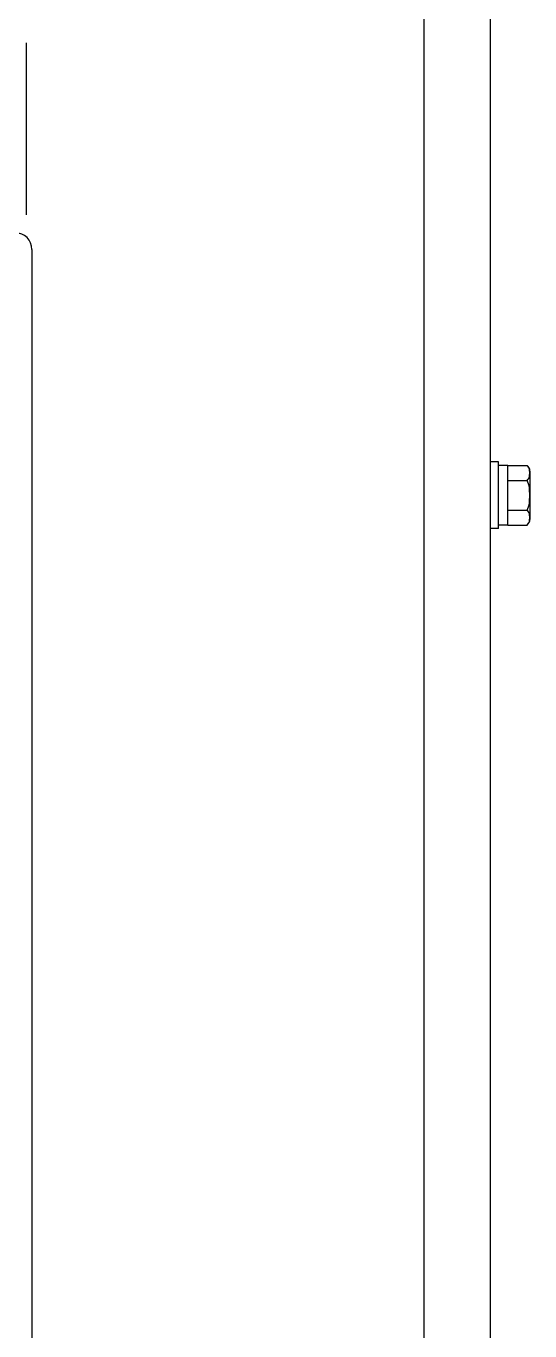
# Model space of a CAD drawing. Header units: millimetres. Extents: x 55614 to 110757, y -66981 to -47484.
# Drawn here: x 64702.5 to 64793.2, y -54746.7 to -54511.7 of the extents above; entities that cross this region are included whole.
import ezdxf

# ---------------------------------------------------------------- set-up
doc = ezdxf.new("R2010")
doc.units = ezdxf.units.MM
for name, color, linetype in [('2401-00300-M6-16HWMC_0', 7, 'Continuous'), ('4212-68099_1_0', 7, 'Continuous'), ('4212-73754_1_0', 7, 'Continuous'), ('4215-0412-2_0', 7, 'Continuous')]:
    doc.layers.add(name, color=color, linetype=linetype)
doc.layers.add('THICK', color=7, linetype='Continuous', lineweight=0)

# ---------------------------------------------------------------- blocks, each defined once
blk = doc.blocks.new('2-1725')
at = {"layer": '2401-00300-M6-16HWMC_0', "color": 7, "linetype": 'Continuous'}
for p, q in [((-16299.18, -71669.95), (-16300.63, -71669.95)), ((-16299.18, -71681.95), (-16299.18, -71669.95)), ((-16297.53, -71670.57), (-16299.18, -71670.57)), ((-16297.53, -71681.32), (-16297.53, -71670.57)), ((-16297.53, -71670.59), (-16294.05, -71670.59)), ((-16293.53, -71671.59), (-16293.53, -71680.3)), ((-16297.53, -71673.27), (-16294.05, -71673.27)), ((-16297.53, -71678.62), (-16294.05, -71678.62)), ((-16297.53, -71681.32), (-16299.18, -71681.32)), ((-16297.53, -71681.3), (-16294.05, -71681.3)), ((-16299.18, -71681.95), (-16300.63, -71681.95))]:
    blk.add_line(p, q, dxfattribs=at)
for centre, start, end in [((-16294.75, -71671.59), 0, 55.052), ((-16294.75, -71680.3), 304.948, 0)]:
    blk.add_arc(centre, 1.22, start, end, dxfattribs=at)
for points, knots in [([(-16294.05, -71673.27), (-16293.94, -71673.19), (-16293.75, -71672.99), (-16293.58, -71672.52), (-16293.56, -71671.93), (-16293.58, -71671.34), (-16293.75, -71670.87), (-16293.94, -71670.67), (-16294.05, -71670.59)], [0, 0, 0, 0, 0.143491, 0.266268, 0.499999, 0.733731, 0.856509, 1, 1, 1, 1]), ([(-16294.05, -71678.62), (-16293.79, -71678.25), (-16293.59, -71677.31), (-16293.56, -71675.95), (-16293.59, -71674.58), (-16293.79, -71673.64), (-16294.05, -71673.27)], [0, 0, 0, 0, 0.248888, 0.499999, 0.75111, 1, 1, 1, 1]), ([(-16294.05, -71681.3), (-16293.94, -71681.22), (-16293.75, -71681.02), (-16293.58, -71680.55), (-16293.56, -71679.96), (-16293.58, -71679.38), (-16293.75, -71678.91), (-16293.94, -71678.7), (-16294.05, -71678.62)], [0, 0, 0, 0, 0.14349, 0.266269, 0.5, 0.733731, 0.856508, 1, 1, 1, 1])]:
    blk.add_open_spline(points, degree=3, knots=knots, dxfattribs=at)
at = {"layer": '4212-68099_1_0', "color": 7, "linetype": 'Continuous'}
blk.add_line((-16312.63, -71550.95), (-16312.63, -73625.95), dxfattribs=at)
at = {"layer": '4212-73754_1_0', "color": 7, "linetype": 'Continuous'}
blk.add_line((-16300.63, -72573.45), (-16300.63, -71552.65), dxfattribs=at)
at = {"layer": '4215-0412-2_0', "color": 7, "linetype": 'Continuous'}
for p, q in [((-16384.28, -71594.47), (-16384.28, -71625.47)), ((-16383.23, -71631.67), (-16383.23, -72054.27))]:
    blk.add_line(p, q, dxfattribs=at)
blk.add_arc((-16386.23, -71631.67), 3, 0, 90, dxfattribs=at)

msp = doc.modelspace()

# ---------------------------------------------------------------- block references
at = {"layer": 'THICK', "lineweight": -3}
msp.add_blockref('2-1725', (81086.76, 17079.761), dxfattribs=at)

doc.saveas('drawing.dxf')
